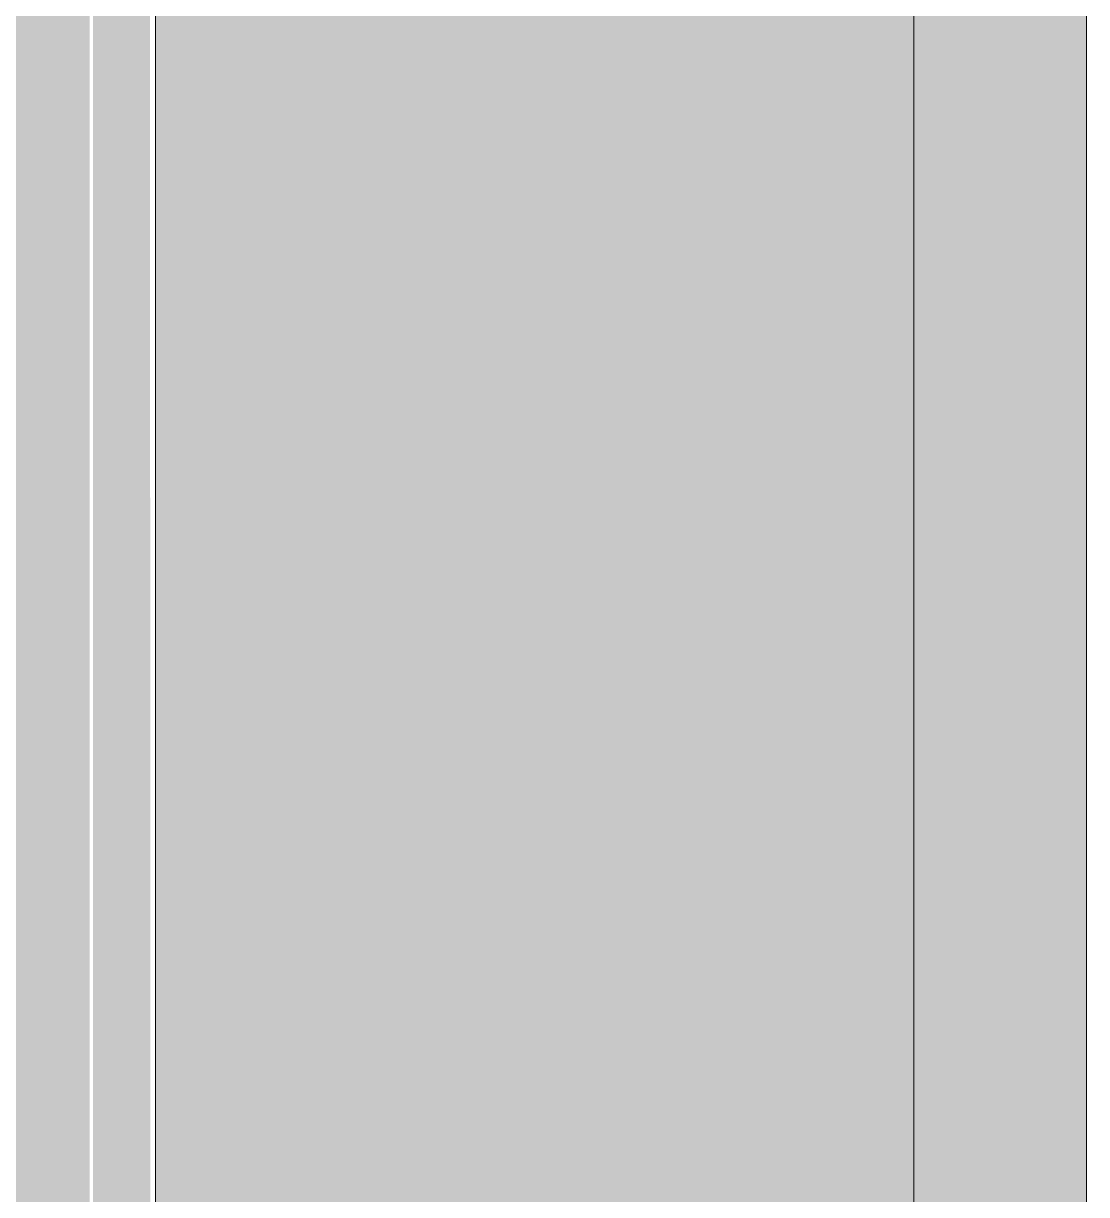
# Model space of a CAD drawing. Header units: inches. Extents: x 20139 to 37433, y -23296 to -20170.
# Drawn here: x 31391.109 to 31394.012, y -22308.259 to -22305.059 of the extents above; entities that cross this region are included whole.
import ezdxf

# ---------------------------------------------------------------- set-up
doc = ezdxf.new("R2010")
doc.units = ezdxf.units.IN
doc.header["$MEASUREMENT"] = 0
doc.layers.add('S-BEAM', color=12, linetype='Continuous', lineweight=9)

# ---------------------------------------------------------------- blocks, each defined once
blk = doc.blocks.new('Girt_Z - 8_D-834902-Level 1')
at = {"layer": 'S-BEAM'}
h = blk.add_hatch(color=256, dxfattribs=at)
h.paths.add_polyline_path([(22130.4655, -22536.8528), (22132.8307, -22536.8528), (22132.8307, -22356.2528), (22130.4655, -22356.2528), (22130.4655, -22530.3644)], flags=0)
h.paths.add_polyline_path([(22130.4655, -22343.8528), (22132.8307, -22343.8528), (22132.8307, -22114.6424), (22130.4655, -22114.6424), (22130.4655, -22336.6956)], flags=0)
h.paths.add_polyline_path([(22130.4655, -22102.2424), (22132.8307, -22102.2424), (22132.8307, -21873.7528), (22130.4655, -21873.7528), (22130.4655, -21949.3581)], flags=0)
h.paths.add_polyline_path([(22130.4655, -21861.3528), (22132.8307, -21861.3528), (22132.8307, -21632.5028), (22130.4655, -21632.5028), (22130.4655, -21833.1569)], flags=0)
h.paths.add_polyline_path([(22130.4655, -21620.1028), (22132.8307, -21620.1028), (22132.8307, -21414.1153), (22130.4655, -21414.1153), (22130.4655, -21600.7544)], flags=0)
h.paths.add_polyline_path([(22130.4655, -21409.1153), (22132.8307, -21409.1153), (22132.8307, -21391.2528), (22130.4655, -21391.2528), (22130.4655, -21407.0856)], flags=0)
h.paths.add_polyline_path([(22130.4655, -21378.8528), (22132.8307, -21378.8528), (22132.8307, -21150.0028), (22130.4655, -21150.0028), (22130.4655, -21368.3519)], flags=0)
h.paths.add_polyline_path([(22130.4655, -21137.6028), (22132.8307, -21137.6028), (22132.8307, -20908.7528), (22130.4655, -20908.7528), (22130.4655, -21135.9494)], flags=0)
h = blk.add_hatch(color=256, dxfattribs=at)
h.paths.add_polyline_path([(22132.8309, -22536.8528), (22133.0102, -22536.8528), (22132.9233, -22356.2528), (22132.8307, -22356.2528), (22132.8307, -22536.8528)], flags=0)
h.paths.add_polyline_path([(22132.9233, -22343.8528), (22133.0102, -22343.8528), (22132.9233, -22114.6424), (22132.8307, -22114.6424), (22132.8419, -22343.8528)], flags=0)
h.paths.add_polyline_path([(22132.8307, -22102.2424), (22133.0102, -22102.2424), (22132.9233, -21873.7528), (22132.8307, -21873.7528), (22132.8307, -21949.3581)], flags=0)
h.paths.add_polyline_path([(22132.8691, -21861.3528), (22133.0102, -21861.3528), (22132.9233, -21632.5028), (22132.8307, -21632.5028), (22132.8307, -21861.3528)], flags=0)
h.paths.add_polyline_path([(22133.0102, -21620.1028), (22132.9233, -21414.1153), (22132.8307, -21414.1153), (22132.9233, -21620.1028), (22133.0009, -21620.1028)], flags=0)
h.paths.add_polyline_path([(22132.9233, -21409.1153), (22133.0102, -21409.1153), (22132.9233, -21391.2528), (22132.8307, -21391.2528), (22132.8947, -21409.1153)], flags=0)
h.paths.add_polyline_path([(22132.8964, -21378.8528), (22133.0102, -21378.8528), (22132.9093, -21150.0028), (22132.8307, -21150.0028), (22132.8307, -21378.8528)], flags=0)
h.paths.add_polyline_path([(22132.9233, -21137.6028), (22133.0102, -21137.6028), (22132.9229, -20908.7528), (22132.8307, -20908.7528), (22132.91, -21137.6028)], flags=0)
h = blk.add_hatch(color=256, dxfattribs=at)
h.paths.add_polyline_path([(22135.0817, -22536.8528), (22135.0817, -22356.2528), (22133.0102, -22356.2528), (22133.0102, -22536.8528)], flags=0)
h.paths.add_polyline_path([(22135.0817, -22343.8528), (22135.0817, -22114.6424), (22133.0102, -22114.6424), (22133.0102, -22343.8528)], flags=0)
h.paths.add_polyline_path([(22135.0817, -22102.2424), (22135.0817, -21873.7528), (22133.0102, -21873.7528), (22133.0102, -22102.2424)], flags=0)
h.paths.add_polyline_path([(22135.0817, -21861.3528), (22135.0817, -21632.5028), (22133.0102, -21632.5028), (22133.0102, -21861.3528)], flags=0)
h.paths.add_polyline_path([(22135.0817, -21620.1028), (22135.0817, -21414.1153), (22133.0102, -21414.1153), (22133.0102, -21620.1028)], flags=0)
h.paths.add_polyline_path([(22135.0817, -21409.1153), (22135.0817, -21391.2528), (22133.0102, -21391.2528), (22133.0102, -21409.1153)], flags=0)
h.paths.add_polyline_path([(22135.0817, -21378.8528), (22135.0817, -21150.0028), (22133.0102, -21150.0028), (22133.0102, -21378.8528)], flags=0)
h.paths.add_polyline_path([(22135.0817, -21137.6028), (22135.0817, -20908.7528), (22133.0102, -20908.7528), (22133.0102, -21137.6028)], flags=0)
h = blk.add_hatch(color=256, dxfattribs=at)
h.paths.add_polyline_path([(22135.0817, -22536.8528), (22135.553, -22536.8528), (22135.553, -22356.2528), (22135.0817, -22356.2528), (22135.0817, -22530.3644)], flags=0)
h.paths.add_polyline_path([(22135.0817, -22343.8528), (22135.553, -22343.8528), (22135.553, -22114.6424), (22135.0817, -22114.6424), (22135.0817, -22336.6956)], flags=0)
h.paths.add_polyline_path([(22135.0817, -22102.2424), (22135.553, -22102.2424), (22135.553, -21873.7528), (22135.0817, -21873.7528), (22135.0817, -21949.3581)], flags=0)
h.paths.add_polyline_path([(22135.0817, -21861.3528), (22135.553, -21861.3528), (22135.553, -21632.5028), (22135.0817, -21632.5028), (22135.0817, -21833.1569)], flags=0)
h.paths.add_polyline_path([(22135.0817, -21620.1028), (22135.553, -21620.1028), (22135.553, -21414.1153), (22135.0817, -21414.1153), (22135.0817, -21600.7544)], flags=0)
h.paths.add_polyline_path([(22135.0817, -21409.1153), (22135.553, -21409.1153), (22135.553, -21391.2528), (22135.0817, -21391.2528), (22135.0817, -21407.0856)], flags=0)
h.paths.add_polyline_path([(22135.0817, -21378.8528), (22135.553, -21378.8528), (22135.553, -21150.0028), (22135.0817, -21150.0028), (22135.0817, -21368.3519)], flags=0)
h.paths.add_polyline_path([(22135.0817, -21137.6028), (22135.553, -21137.6028), (22135.553, -20908.7528), (22135.0817, -20908.7528), (22135.0817, -21135.9494)], flags=0)
for p, q in [((22133.0104, -22114.6424), (22133.0104, -22343.8528)), ((22135.0817, -22114.6424), (22135.0817, -22343.8528)), ((22135.553, -22114.6424), (22135.553, -22343.8528))]:
    blk.add_line(p, q, dxfattribs=at)

msp = doc.modelspace()

# ---------------------------------------------------------------- block references
at = {"layer": 'S-BEAM'}
msp.add_blockref('Girt_Z - 8_D-834902-Level 1', (9258.45897, 0), dxfattribs=at)

doc.saveas('drawing.dxf')
